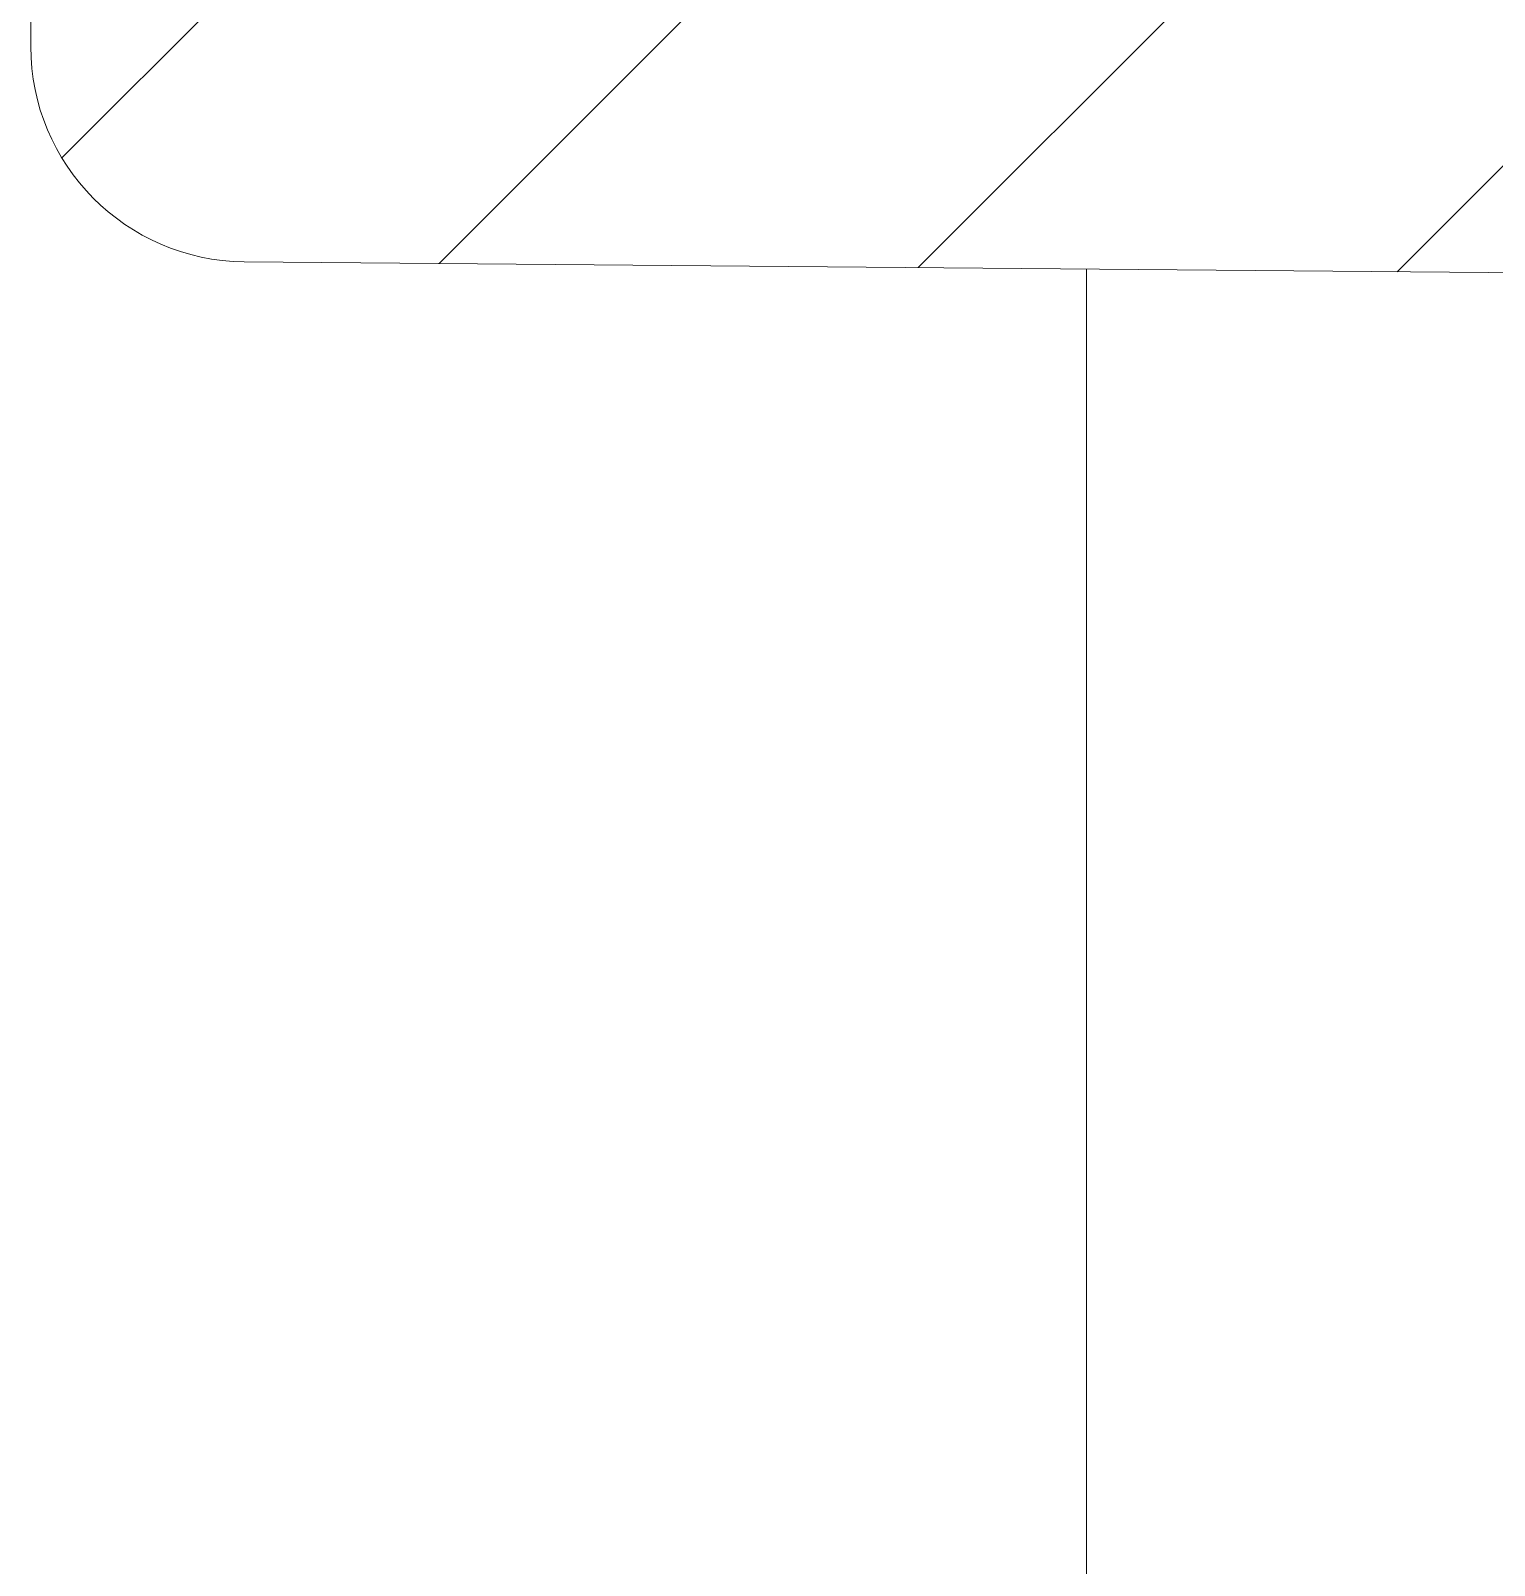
# Model space of a CAD drawing. Extents: x 14808 to 20058, y -13198 to -11680.
# Drawn here: x 15370.49 to 15377.29, y -12635.74 to -12628.61 of the extents above; entities that cross this region are included whole.
import ezdxf

# ---------------------------------------------------------------- set-up
doc = ezdxf.new("R2010")
doc.units = 0
doc.header["$LTSCALE"] = 7
doc.header["$MEASUREMENT"] = 0
doc.layers.get('0').update_dxf_attribs({"color": 2, "linetype": 'CONTINUOUS'})

# ---------------------------------------------------------------- blocks, each defined once
blk = doc.blocks.new('A$C3ED52FEC')
at = {"linetype": 'Continuous', "lineweight": 0}
h = blk.add_hatch(dxfattribs=at)
h.set_pattern_fill('ANSI31', color=2, scale=0.25, style=0)
h.set_pattern_definition([(45, (-201.2296, 37.0511), (-0.561266, 0.561266), [])])
edge = h.paths.add_edge_path(flags=0)
edge.add_line((34.25, 14.25), (34.0558, 14.4442))
edge.add_line((34.0558, 14.4442), (33.9437, 14.25))
edge.add_line((33.9437, 14.25), (33.9062, 14.25))
edge.add_line((33.9062, 14.25), (33.7625, 14.499))
edge.add_line((33.7625, 14.499), (33.6187, 14.25))
edge.add_line((33.6187, 14.25), (33.5812, 14.25))
edge.add_line((33.5812, 14.25), (33.4375, 14.499))
edge.add_line((33.4375, 14.499), (33.2937, 14.25))
edge.add_line((33.2937, 14.25), (33.2562, 14.25))
edge.add_line((33.2562, 14.25), (33.1125, 14.499))
edge.add_line((33.1125, 14.499), (32.9687, 14.25))
edge.add_line((32.9687, 14.25), (32.9312, 14.25))
edge.add_line((32.9312, 14.25), (32.7875, 14.499))
edge.add_line((32.7875, 14.499), (32.6437, 14.25))
edge.add_line((32.6437, 14.25), (32.6062, 14.25))
edge.add_line((32.6062, 14.25), (32.4625, 14.499))
edge.add_line((32.4625, 14.499), (32.3187, 14.25))
edge.add_line((32.3187, 14.25), (32.2812, 14.25))
edge.add_line((32.2812, 14.25), (32.1375, 14.499))
edge.add_line((32.1375, 14.499), (31.9937, 14.25))
edge.add_line((31.9937, 14.25), (31.9562, 14.25))
edge.add_line((31.9562, 14.25), (31.8125, 14.499))
edge.add_line((31.8125, 14.499), (31.8119, 14.5))
edge.add_line((31.8119, 14.5), (31.7996, 14.5214))
edge.add_line((31.7996, 14.5214), (26.3489, 14.569))
edge.add_arc((26.35, 14.6939), 0.125, 180, 269.5, ccw=False)
edge.add_line((26.225, 14.6939), (26.225, 15.125))
edge.add_line((26.225, 15.125), (25.1, 15.1152))
edge.add_line((25.1, 15.1152), (25.1, 14.3015))
edge.add_arc((25.6, 14.3015), 0.5, 180, 269.5)
edge.add_line((25.5956, 13.8015), (30.2522, 13.7609))
edge.add_arc((30.25, 13.5109), 0.25, 0, 89.5, ccw=False)
edge.add_line((30.5, 13.5109), (30.5, 12.2948))
edge.add_line((30.5, 12.2948), (31.5, 12.2825))
edge.add_line((31.5, 12.2825), (31.5, 13.6875))
edge.add_line((31.5, 13.6875), (34.125, 13.7104))
edge.add_line((34.125, 13.7104), (34.25, 13.8376))
edge.add_line((34.25, 13.8376), (34.25, 14.25))
at = {"color": 7, "linetype": 'Continuous', "lineweight": 15}
for p, q in [((25.1, 14.3015), (25.1, 15.1152)), ((30.2522, 13.7609), (25.5956, 13.8015))]:
    blk.add_line(p, q, dxfattribs=at)
at = {"color": 8, "linetype": 'Continuous', "lineweight": 15}
blk.add_line((27.5524, 13.7845), (27.5524, 8.1107), dxfattribs=at)
at = {"color": 7, "linetype": 'Continuous', "lineweight": 15}
blk.add_arc((25.6, 14.3015), 0.5, 180, 269.5, dxfattribs=at)

msp = doc.modelspace()

# ---------------------------------------------------------------- block references
at = {"xscale": 2, "yscale": 2, "zscale": 2}
msp.add_blockref('A$C3ED52FEC', (15320.2898, -12657.2834), dxfattribs=at)

doc.saveas('drawing.dxf')
